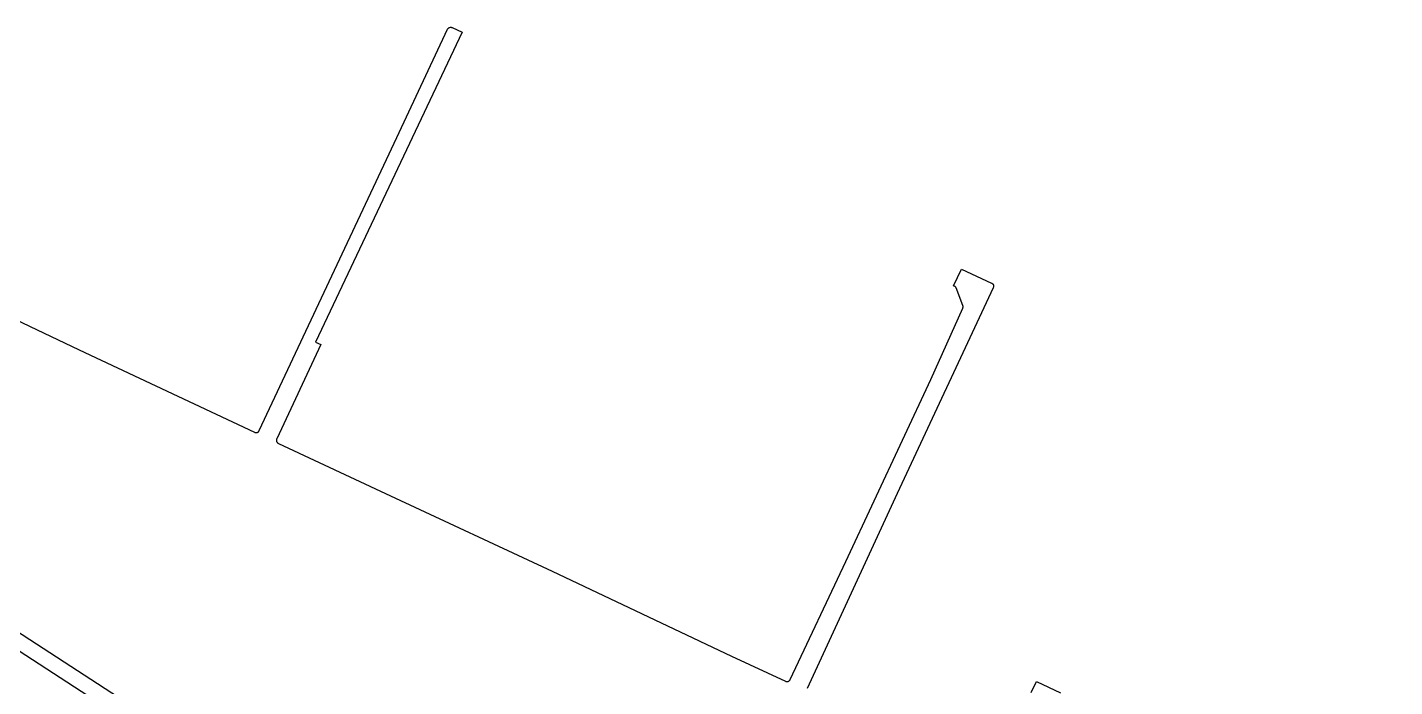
# Model space of a CAD drawing. Header units: millimetres. Extents: x 676447 to 689606, y 7455628 to 7463967.
# Drawn here: x 687136.7 to 687533.7, y 7460768.3 to 7460959.9 of the extents above; entities that cross this region are included whole.
import ezdxf

# ---------------------------------------------------------------- set-up
doc = ezdxf.new("R2010")
doc.units = ezdxf.units.MM
doc.header["$LTSCALE"] = 0.1
doc.header["$MEASUREMENT"] = 0
doc.layers.add('MUB_MEIOFIO', color=7, linetype='Continuous')
doc.layers.add('MUB_QUADRAS', color=7, linetype='Continuous')

msp = doc.modelspace()

# ---------------------------------------------------------------- linework, layer by layer
at = {"layer": 'MUB_MEIOFIO', "linetype": 'Continuous'}
msp.add_lwpolyline([(687773.85, 7460711.69), (687710.39, 7460660.13), (687691.28, 7460643.91), (687670.39, 7460625.27), (687652.04, 7460610.39), (687584.52, 7460552.44), (687580.89, 7460549.62), (687575.14, 7460546.42), (687570.3, 7460544.33), (687565.68, 7460542.15), (687560.41, 7460540.72), (687554.61, 7460540.01), (687549.43, 7460540.09), (687544.26, 7460540.36), (687537.54, 7460541.65), (687529.92, 7460544.18), (687435, 7460581.56), (687406.69, 7460596.07), (687384.9, 7460611), (687384.23, 7460611.38), (687182.54, 7460747.19), (686991.03, 7460871.84)], dxfattribs=at)
at = {"layer": 'MUB_QUADRAS', "linetype": 'Continuous'}
for points in [[(687106.39, 7460887.73), (687151.7, 7460866.14), (687202.68, 7460842.2), (687202.78, 7460842.16), (687202.88, 7460842.13), (687202.98, 7460842.11), (687203.09, 7460842.1), (687203.19, 7460842.1), (687203.3, 7460842.12), (687203.4, 7460842.14), (687203.5, 7460842.18), (687203.59, 7460842.22), (687203.68, 7460842.28), (687203.76, 7460842.34), (687203.84, 7460842.42), (687203.91, 7460842.5), (687203.96, 7460842.58), (687204.01, 7460842.68), (687243.95, 7460927.9), (687258.69, 7460959.32), (687258.74, 7460959.41), (687258.79, 7460959.5), (687258.86, 7460959.58), (687258.94, 7460959.65), (687259.02, 7460959.71), (687259.11, 7460959.77), (687259.2, 7460959.81), (687259.3, 7460959.85), (687259.4, 7460959.88), (687259.51, 7460959.89), (687259.61, 7460959.89), (687259.72, 7460959.89), (687259.82, 7460959.87), (687259.92, 7460959.84), (687259.99, 7460959.81), (687262.95, 7460958.51), (687220.39, 7460868.41), (687221.87, 7460867.7), (687209.12, 7460840.28), (687209.08, 7460840.19), (687209.05, 7460840.09), (687209.03, 7460839.98), (687209.03, 7460839.88), (687209.03, 7460839.77), (687209.05, 7460839.67), (687209.07, 7460839.57), (687209.11, 7460839.47), (687209.15, 7460839.38), (687209.21, 7460839.29), (687209.27, 7460839.21), (687209.35, 7460839.13), (687209.43, 7460839.06), (687209.51, 7460839), (687209.6, 7460838.96), (687242.13, 7460823.72), (687289.09, 7460801.86), (687341.16, 7460777.17), (687356.84, 7460769.87), (687356.93, 7460769.83), (687357.03, 7460769.8), (687357.13, 7460769.78), (687357.24, 7460769.78), (687357.34, 7460769.78), (687357.45, 7460769.79), (687357.55, 7460769.82), (687357.65, 7460769.85), (687357.74, 7460769.9), (687357.83, 7460769.95), (687357.91, 7460770.02), (687357.99, 7460770.09), (687358.06, 7460770.17), (687358.12, 7460770.26), (687358.16, 7460770.35), (687374.35, 7460804.62), (687399.05, 7460857.5), (687408.27, 7460878.3), (687408.29, 7460878.35), (687408.32, 7460878.45), (687408.35, 7460878.55), (687408.36, 7460878.65), (687408.36, 7460878.76), (687408.35, 7460878.86), (687408.33, 7460878.97), (687408.29, 7460879.06), (687406.36, 7460884.15), (687406.34, 7460884.2), (687406.29, 7460884.3), (687406.23, 7460884.38), (687406.17, 7460884.47), (687406.09, 7460884.54), (687406.01, 7460884.6), (687405.92, 7460884.66), (687405.83, 7460884.71), (687405.61, 7460884.81), (687407.91, 7460889.61), (687416.66, 7460885.56), (687416.76, 7460885.51), (687416.84, 7460885.45), (687416.92, 7460885.39), (687416.99, 7460885.31), (687417.06, 7460885.23), (687417.11, 7460885.14), (687417.16, 7460885.04), (687417.2, 7460884.95), (687417.22, 7460884.85), (687417.24, 7460884.74), (687417.24, 7460884.64), (687417.23, 7460884.53), (687417.21, 7460884.43), (687417.19, 7460884.33), (687417.15, 7460884.23), (687389.28, 7460824.38), (687363.09, 7460767.74)], [(687106.39, 7460887.73), (687151.7, 7460866.14), (687202.68, 7460842.2), (687202.78, 7460842.16), (687202.88, 7460842.13), (687202.98, 7460842.11), (687203.09, 7460842.1), (687203.19, 7460842.1), (687203.3, 7460842.12), (687203.4, 7460842.14), (687203.5, 7460842.18), (687203.59, 7460842.22), (687203.68, 7460842.28), (687203.76, 7460842.34), (687203.84, 7460842.42), (687203.91, 7460842.5), (687203.96, 7460842.58), (687204.01, 7460842.68), (687243.95, 7460927.9), (687258.69, 7460959.32), (687258.74, 7460959.41), (687258.79, 7460959.5), (687258.86, 7460959.58), (687258.94, 7460959.65), (687259.02, 7460959.71), (687259.11, 7460959.77), (687259.2, 7460959.81), (687259.3, 7460959.85), (687259.4, 7460959.88), (687259.51, 7460959.89), (687259.61, 7460959.89), (687259.72, 7460959.89), (687259.82, 7460959.87), (687259.92, 7460959.84), (687259.99, 7460959.81), (687262.95, 7460958.51), (687220.39, 7460868.41), (687221.87, 7460867.7), (687209.12, 7460840.28), (687209.08, 7460840.19), (687209.05, 7460840.09), (687209.03, 7460839.98), (687209.03, 7460839.88), (687209.03, 7460839.77), (687209.05, 7460839.67), (687209.07, 7460839.57), (687209.11, 7460839.47), (687209.15, 7460839.38), (687209.21, 7460839.29), (687209.27, 7460839.21), (687209.35, 7460839.13), (687209.43, 7460839.06), (687209.51, 7460839), (687209.6, 7460838.96), (687242.13, 7460823.72), (687289.09, 7460801.86), (687341.16, 7460777.17), (687356.84, 7460769.87), (687356.93, 7460769.83), (687357.03, 7460769.8), (687357.13, 7460769.78), (687357.24, 7460769.78), (687357.34, 7460769.78), (687357.45, 7460769.79), (687357.55, 7460769.82), (687357.65, 7460769.85), (687357.74, 7460769.9), (687357.83, 7460769.95), (687357.91, 7460770.02), (687357.99, 7460770.09), (687358.06, 7460770.17), (687358.12, 7460770.26), (687358.16, 7460770.35), (687374.35, 7460804.62), (687399.05, 7460857.5), (687408.27, 7460878.3), (687408.29, 7460878.35), (687408.32, 7460878.45), (687408.35, 7460878.55), (687408.36, 7460878.65), (687408.36, 7460878.76), (687408.35, 7460878.86), (687408.33, 7460878.97), (687408.29, 7460879.06), (687406.36, 7460884.15), (687406.34, 7460884.2), (687406.29, 7460884.3), (687406.23, 7460884.38), (687406.17, 7460884.47), (687406.09, 7460884.54), (687406.01, 7460884.6), (687405.92, 7460884.66), (687405.83, 7460884.71), (687405.61, 7460884.81), (687407.91, 7460889.61), (687416.66, 7460885.56), (687416.76, 7460885.51), (687416.84, 7460885.45), (687416.92, 7460885.39), (687416.99, 7460885.31), (687417.06, 7460885.23), (687417.11, 7460885.14), (687417.16, 7460885.04), (687417.2, 7460884.95), (687417.22, 7460884.85), (687417.24, 7460884.74), (687417.24, 7460884.64), (687417.23, 7460884.53), (687417.21, 7460884.43), (687417.19, 7460884.33), (687417.15, 7460884.23), (687389.28, 7460824.38), (687363.09, 7460767.74)], [(687537.54, 7460547.37), (687501.37, 7460559.61), (687490.33, 7460563.16), (687443.49, 7460581.62), (687409.56, 7460598.74), (687386.8, 7460613.24), (687377.69, 7460619.57), (687288.47, 7460681.4), (687183.11, 7460752.2), (687017.68, 7460859.75)], [(687537.54, 7460547.37), (687501.37, 7460559.61), (687490.33, 7460563.16), (687443.49, 7460581.62), (687409.56, 7460598.74), (687386.8, 7460613.24), (687377.69, 7460619.57), (687288.47, 7460681.4), (687183.11, 7460752.2), (687017.68, 7460859.75)], [(687428.12, 7460766.6), (687429.67, 7460769.83), (687436.63, 7460766.45)], [(687428.12, 7460766.6), (687429.67, 7460769.83), (687436.63, 7460766.45)]]:
    msp.add_lwpolyline(points, dxfattribs=at)

doc.saveas('drawing.dxf')
